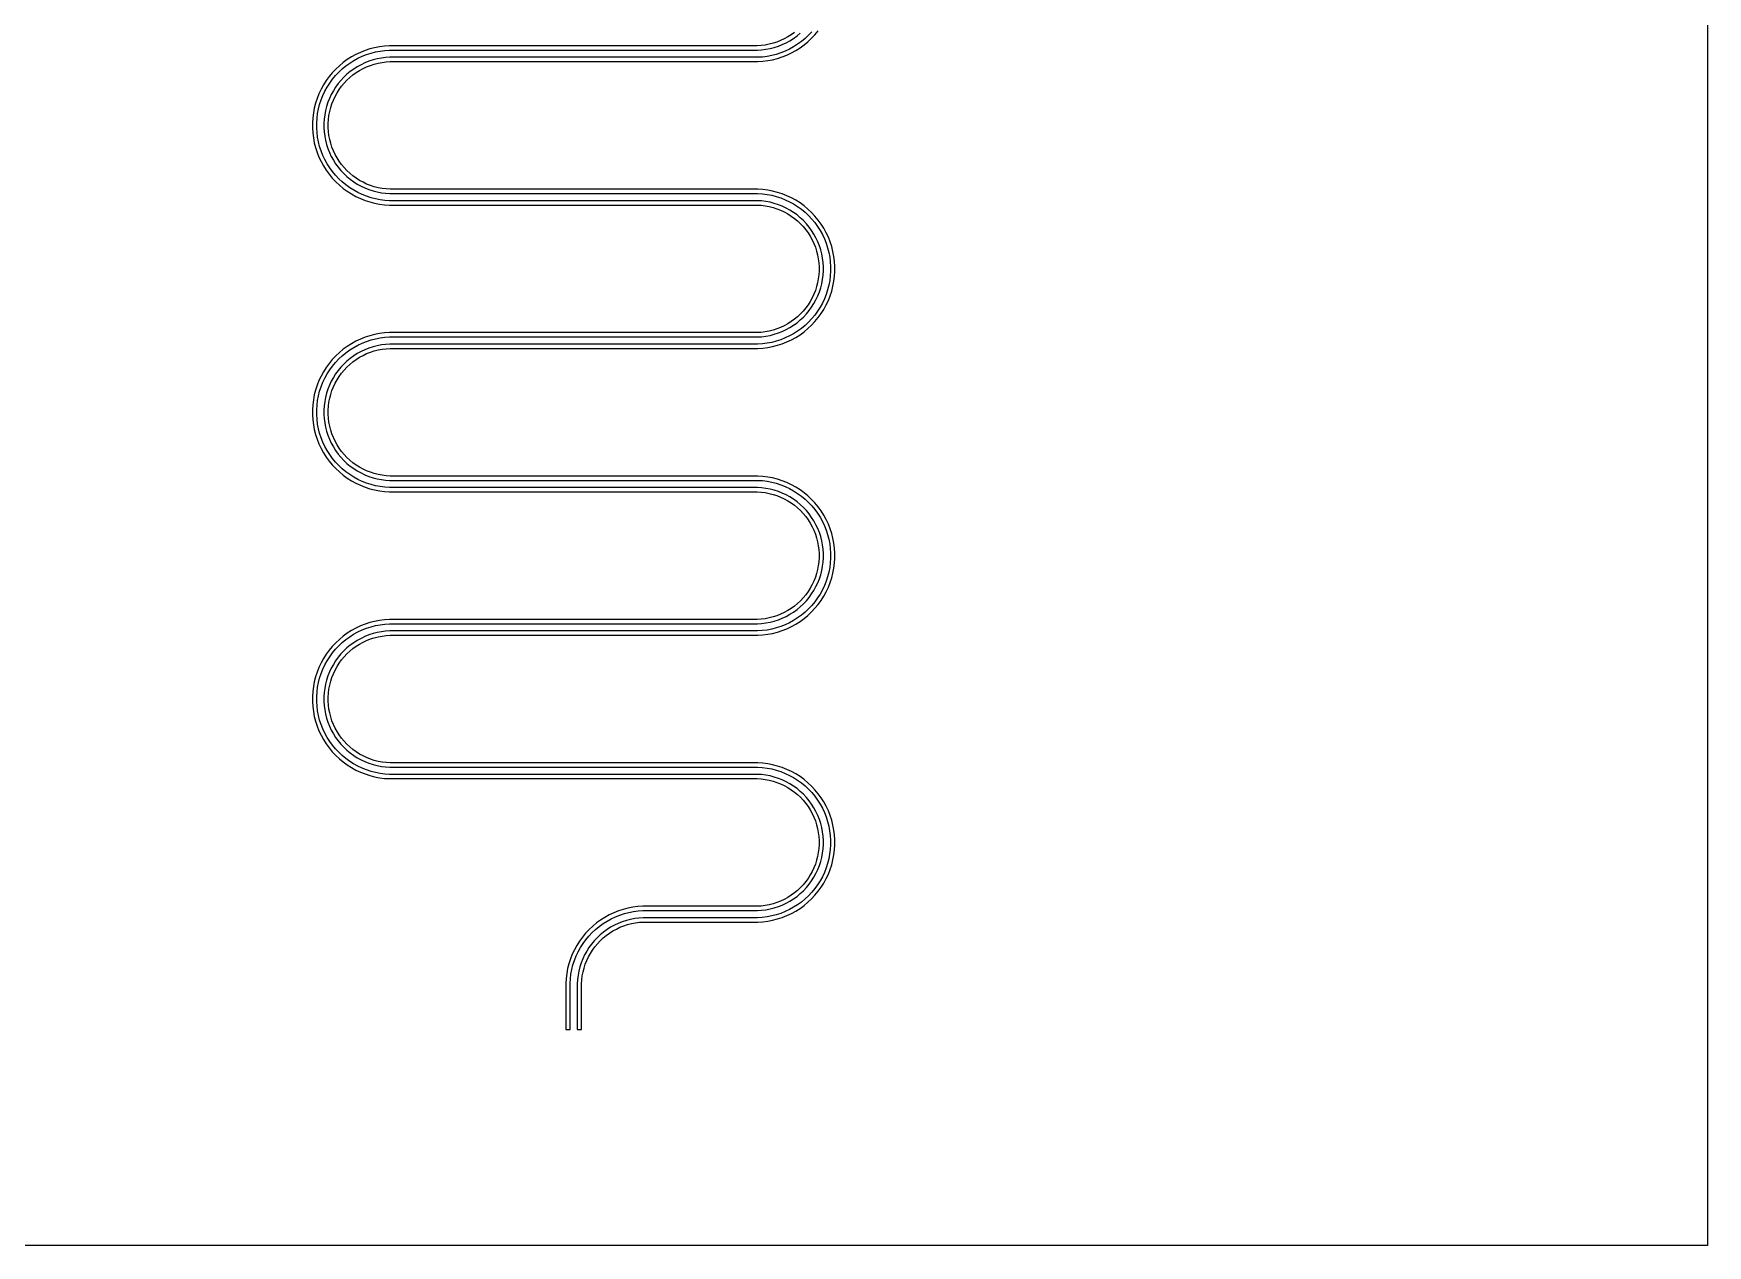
# Model space of a CAD drawing. Extents: x 318023 to 335423, y 364519 to 380844.
# Drawn here: x 325293 to 327627, y 373399 to 375089 of the extents above; entities that cross this region are included whole.
import ezdxf

# ---------------------------------------------------------------- set-up
doc = ezdxf.new("R2010")
doc.units = 0
doc.layers.add('L1D1', color=6, linetype='CONTINUOUS')

msp = doc.modelspace()

# ---------------------------------------------------------------- linework, layer by layer
at = {"layer": 'L1D1'}
for points in [[(322959.617, 376779.567), (327627.304, 376779.567), (327627.304, 373398.926), (322959.617, 373398.926)], [(326354.277, 375090.652), (326349.751, 375087.364), (326345.028, 375084.367), (326340.126, 375081.672), (326335.065, 375079.291), (326329.864, 375077.231), (326324.543, 375075.503), (326319.125, 375074.112), (326313.631, 375073.064), (326308.081, 375072.363), (326302.498, 375072.012), (326299.701, 375072.012), (325793.325, 375072.014), (325789.837, 375072.014), (325782.874, 375071.576), (325775.952, 375070.703), (325769.099, 375069.395), (325762.342, 375067.66), (325755.707, 375065.504), (325749.22, 375062.936), (325742.907, 375059.966), (325736.794, 375056.605), (325730.903, 375052.866), (325725.258, 375048.766), (325719.882, 375044.318), (325714.796, 375039.543), (325710.021, 375034.457), (325705.573, 375029.081), (325701.473, 375023.437), (325697.734, 375017.546), (325694.373, 375011.433), (325691.403, 375005.12), (325688.835, 374998.633), (325686.679, 374991.998), (325684.944, 374985.241), (325683.636, 374978.388), (325682.762, 374971.466), (325682.324, 374964.503), (325682.324, 374957.527), (325682.762, 374950.564), (325683.636, 374943.642), (325684.944, 374936.789), (325686.679, 374930.032), (325688.835, 374923.397), (325691.403, 374916.91), (325694.373, 374910.597), (325697.734, 374904.484), (325701.473, 374898.593), (325705.573, 374892.949), (325710.021, 374887.573), (325714.796, 374882.487), (325719.882, 374877.712), (325725.258, 374873.264), (325730.901, 374869.164), (325736.792, 374865.425), (325742.905, 374862.064), (325749.218, 374859.094), (325755.705, 374856.526), (325762.34, 374854.37), (325769.097, 374852.635), (325775.95, 374851.327), (325782.872, 374850.452), (325789.835, 374850.014), (325793.323, 374850.014), (326299.699, 374850.012), (326302.496, 374850.012), (326308.079, 374849.661), (326313.629, 374848.96), (326319.123, 374847.91), (326324.541, 374846.519), (326329.862, 374844.791), (326335.063, 374842.731), (326340.124, 374840.35), (326345.026, 374837.655), (326349.749, 374834.658), (326354.275, 374831.37), (326358.585, 374827.804), (326362.663, 374823.975), (326366.492, 374819.897), (326370.058, 374815.587), (326373.346, 374811.061), (326376.343, 374806.338), (326379.038, 374801.436), (326381.419, 374796.375), (326383.479, 374791.174), (326385.207, 374785.853), (326386.598, 374780.435), (326387.647, 374774.941), (326388.348, 374769.391), (326388.699, 374763.808), (326388.699, 374758.214), (326388.348, 374752.631), (326387.647, 374747.081), (326386.598, 374741.587), (326385.207, 374736.169), (326383.479, 374730.848), (326381.419, 374725.647), (326379.038, 374720.586), (326376.343, 374715.684), (326373.346, 374710.961), (326370.058, 374706.435), (326366.492, 374702.125), (326362.663, 374698.047), (326358.585, 374694.218), (326354.274, 374690.652), (326349.748, 374687.364), (326345.025, 374684.367), (326340.123, 374681.672), (326335.062, 374679.291), (326329.861, 374677.231), (326324.54, 374675.503), (326319.122, 374674.112), (326313.628, 374673.064), (326308.078, 374672.363), (326302.495, 374672.012), (326299.698, 374672.012), (325793.322, 374672.014), (325789.834, 374672.014), (325782.871, 374671.576), (325775.949, 374670.703), (325769.096, 374669.395), (325762.339, 374667.66), (325755.704, 374665.504), (325749.217, 374662.936), (325742.904, 374659.966), (325736.791, 374656.605), (325730.9, 374652.866), (325725.256, 374648.766), (325719.88, 374644.318), (325714.794, 374639.543), (325710.019, 374634.457), (325705.571, 374629.081), (325701.471, 374623.437), (325697.732, 374617.546), (325694.371, 374611.433), (325691.401, 374605.12), (325688.833, 374598.633), (325686.677, 374591.998), (325684.942, 374585.241), (325683.634, 374578.388), (325682.76, 374571.466), (325682.322, 374564.503), (325682.322, 374557.527), (325682.76, 374550.564), (325683.634, 374543.642), (325684.942, 374536.789), (325686.677, 374530.032), (325688.833, 374523.397), (325691.401, 374516.91), (325694.37, 374510.597), (325697.731, 374504.484), (325701.47, 374498.593), (325705.57, 374492.949), (325710.018, 374487.573), (325714.793, 374482.487), (325719.879, 374477.712), (325725.255, 374473.264), (325730.899, 374469.164), (325736.79, 374465.425), (325742.903, 374462.064), (325749.216, 374459.094), (325755.703, 374456.526), (325762.338, 374454.37), (325769.095, 374452.635), (325775.948, 374451.327), (325782.87, 374450.452), (325789.833, 374450.014), (325793.321, 374450.014), (326299.697, 374450.012), (326302.494, 374450.012), (326308.077, 374449.661), (326313.627, 374448.96), (326319.121, 374447.91), (326324.539, 374446.519), (326329.86, 374444.791), (326335.061, 374442.731), (326340.122, 374440.35), (326345.024, 374437.655), (326349.747, 374434.658), (326354.273, 374431.37), (326358.583, 374427.804), (326362.661, 374423.975), (326366.49, 374419.897), (326370.056, 374415.587), (326373.344, 374411.061), (326376.341, 374406.338), (326379.036, 374401.436), (326381.417, 374396.375), (326383.477, 374391.174), (326385.205, 374385.853), (326386.596, 374380.435), (326387.645, 374374.941), (326388.346, 374369.391), (326388.697, 374363.808), (326388.697, 374358.214), (326388.346, 374352.631), (326387.645, 374347.081), (326386.596, 374341.587), (326385.205, 374336.169), (326383.477, 374330.848), (326381.416, 374325.647), (326379.035, 374320.586), (326376.34, 374315.684), (326373.343, 374310.961), (326370.055, 374306.435), (326366.489, 374302.125), (326362.66, 374298.047), (326358.582, 374294.218), (326354.272, 374290.652), (326349.746, 374287.364), (326345.023, 374284.367), (326340.121, 374281.672), (326335.06, 374279.291), (326329.859, 374277.231), (326324.538, 374275.503), (326319.12, 374274.112), (326313.626, 374273.064), (326308.076, 374272.363), (326302.493, 374272.012), (326299.696, 374272.012), (325793.32, 374272.014), (325789.832, 374272.014), (325782.869, 374271.576), (325775.947, 374270.703), (325769.094, 374269.395), (325762.337, 374267.66), (325755.702, 374265.504), (325749.215, 374262.936), (325742.902, 374259.966), (325736.789, 374256.605), (325730.898, 374252.866), (325725.254, 374248.766), (325719.878, 374244.318), (325714.792, 374239.543), (325710.017, 374234.457), (325705.569, 374229.081), (325701.469, 374223.437), (325697.73, 374217.546), (325694.369, 374211.433), (325691.399, 374205.12), (325688.831, 374198.633), (325686.675, 374191.998), (325684.94, 374185.241), (325683.632, 374178.388), (325682.758, 374171.466), (325682.32, 374164.503), (325682.32, 374157.527), (325682.758, 374150.564), (325683.631, 374143.642), (325684.939, 374136.789), (325686.674, 374130.032), (325688.83, 374123.397), (325691.398, 374116.91), (325694.368, 374110.597), (325697.729, 374104.484), (325701.468, 374098.593), (325705.568, 374092.949), (325710.016, 374087.573), (325714.791, 374082.487), (325719.877, 374077.712), (325725.253, 374073.264), (325730.897, 374069.164), (325736.788, 374065.425), (325742.901, 374062.064), (325749.214, 374059.094), (325755.701, 374056.526), (325762.336, 374054.37), (325769.093, 374052.635), (325775.946, 374051.327), (325782.868, 374050.452), (325789.831, 374050.014), (325793.319, 374050.014), (326299.695, 374050.012), (326302.492, 374050.012), (326308.075, 374049.661), (326313.625, 374048.96), (326319.119, 374047.91), (326324.537, 374046.519), (326329.858, 374044.791), (326335.059, 374042.731), (326340.12, 374040.35), (326345.022, 374037.655), (326349.745, 374034.658), (326354.271, 374031.37), (326358.581, 374027.804), (326362.659, 374023.975), (326366.488, 374019.897), (326370.054, 374015.587), (326373.342, 374011.061), (326376.339, 374006.338), (326379.034, 374001.436), (326381.415, 373996.375), (326383.475, 373991.174), (326385.203, 373985.853), (326386.594, 373980.435), (326387.643, 373974.941), (326388.343, 373969.391), (326388.694, 373963.808), (326388.694, 373958.214), (326388.343, 373952.631), (326387.642, 373947.081), (326386.593, 373941.587), (326385.202, 373936.169), (326383.474, 373930.848), (326381.414, 373925.647), (326379.033, 373920.586), (326376.338, 373915.684), (326373.341, 373910.961), (326370.053, 373906.435), (326366.487, 373902.125), (326362.658, 373898.047), (326358.58, 373894.218), (326354.27, 373890.652), (326349.744, 373887.364), (326345.021, 373884.367), (326340.119, 373881.672), (326335.058, 373879.291), (326329.857, 373877.231), (326324.536, 373875.503), (326319.118, 373874.112), (326313.624, 373873.064), (326308.074, 373872.363), (326302.491, 373872.012), (326143.018, 373872.012), (326136.055, 373871.575), (326129.133, 373870.701), (326122.28, 373869.393), (326115.523, 373867.658), (326108.888, 373865.502), (326102.401, 373862.934), (326096.088, 373859.964), (326089.975, 373856.603), (326084.084, 373852.864), (326078.44, 373848.764), (326073.064, 373844.316), (326067.978, 373839.541), (326063.203, 373834.455), (326058.755, 373829.079), (326054.655, 373823.435), (326050.916, 373817.544), (326047.555, 373811.431), (326044.585, 373805.118), (326042.017, 373798.631), (326039.861, 373791.996), (326038.125, 373785.239), (326036.817, 373778.386), (326035.943, 373771.464), (326035.505, 373764.501), (326035.505, 373700.041), (326041.505, 373700.041), (326041.505, 373764.313), (326041.919, 373770.899), (326042.747, 373777.447), (326043.983, 373783.929), (326045.625, 373790.322), (326047.665, 373796.598), (326050.094, 373802.734), (326052.904, 373808.706), (326056.083, 373814.489), (326059.62, 373820.061), (326063.499, 373825.4), (326067.705, 373830.485), (326072.223, 373835.296), (326077.034, 373839.814), (326082.119, 373844.02), (326087.458, 373847.899), (326093.03, 373851.436), (326098.813, 373854.615), (326104.785, 373857.425), (326110.921, 373859.854), (326117.197, 373861.894), (326123.59, 373863.535), (326130.072, 373864.771), (326136.62, 373865.598), (326143.206, 373866.012), (326302.679, 373866.012), (326308.639, 373866.387), (326314.563, 373867.135), (326320.428, 373868.253), (326326.211, 373869.738), (326331.89, 373871.583), (326337.442, 373873.781), (326342.844, 373876.324), (326348.077, 373879.2), (326353.118, 373882.4), (326357.949, 373885.909), (326362.55, 373889.715), (326366.902, 373893.803), (326370.99, 373898.155), (326374.796, 373902.756), (326378.305, 373907.587), (326381.505, 373912.628), (326384.381, 373917.861), (326386.924, 373923.263), (326389.122, 373928.815), (326390.967, 373934.494), (326392.452, 373940.277), (326393.571, 373946.142), (326394.319, 373952.066), (326394.694, 373958.026), (326394.694, 373963.996), (326394.319, 373969.956), (326393.572, 373975.88), (326392.453, 373981.745), (326390.968, 373987.528), (326389.123, 373993.207), (326386.925, 373998.759), (326384.382, 374004.161), (326381.506, 374009.394), (326378.306, 374014.435), (326374.797, 374019.266), (326370.991, 374023.867), (326366.903, 374028.219), (326362.551, 374032.307), (326357.95, 374036.113), (326353.119, 374039.622), (326348.078, 374042.822), (326342.845, 374045.698), (326337.443, 374048.241), (326331.891, 374050.439), (326326.212, 374052.284), (326320.429, 374053.769), (326314.564, 374054.889), (326308.64, 374055.637), (326302.68, 374056.012), (326299.695, 374056.012), (325793.319, 374056.014), (325790.019, 374056.014), (325783.433, 374056.428), (325776.885, 374057.256), (325770.403, 374058.493), (325764.01, 374060.134), (325757.734, 374062.174), (325751.598, 374064.603), (325745.626, 374067.413), (325739.843, 374070.592), (325734.271, 374074.129), (325728.932, 374078.008), (325723.847, 374082.214), (325719.036, 374086.732), (325714.518, 374091.543), (325710.312, 374096.628), (325706.433, 374101.967), (325702.896, 374107.539), (325699.717, 374113.322), (325696.907, 374119.294), (325694.478, 374125.43), (325692.438, 374131.706), (325690.797, 374138.099), (325689.561, 374144.581), (325688.734, 374151.129), (325688.32, 374157.715), (325688.32, 374164.315), (325688.734, 374170.901), (325689.562, 374177.449), (325690.798, 374183.931), (325692.439, 374190.324), (325694.479, 374196.6), (325696.908, 374202.736), (325699.718, 374208.708), (325702.897, 374214.491), (325706.434, 374220.063), (325710.313, 374225.402), (325714.519, 374230.487), (325719.037, 374235.298), (325723.848, 374239.816), (325728.933, 374244.022), (325734.272, 374247.901), (325739.844, 374251.438), (325745.627, 374254.617), (325751.599, 374257.427), (325757.735, 374259.856), (325764.011, 374261.896), (325770.404, 374263.537), (325776.886, 374264.772), (325783.434, 374265.6), (325790.02, 374266.014), (325793.32, 374266.014), (326299.696, 374266.012), (326302.681, 374266.012), (326308.641, 374266.387), (326314.565, 374267.135), (326320.43, 374268.253), (326326.213, 374269.738), (326331.892, 374271.583), (326337.444, 374273.781), (326342.846, 374276.324), (326348.079, 374279.2), (326353.12, 374282.4), (326357.951, 374285.909), (326362.552, 374289.715), (326366.904, 374293.803), (326370.992, 374298.155), (326374.798, 374302.756), (326378.307, 374307.587), (326381.507, 374312.628), (326384.383, 374317.861), (326386.926, 374323.263), (326389.124, 374328.815), (326390.97, 374334.494), (326392.455, 374340.277), (326393.574, 374346.142), (326394.322, 374352.066), (326394.697, 374358.026), (326394.697, 374363.996), (326394.322, 374369.956), (326393.574, 374375.88), (326392.455, 374381.745), (326390.97, 374387.528), (326389.125, 374393.207), (326386.927, 374398.759), (326384.384, 374404.161), (326381.508, 374409.394), (326378.308, 374414.435), (326374.799, 374419.266), (326370.993, 374423.867), (326366.905, 374428.219), (326362.553, 374432.307), (326357.952, 374436.113), (326353.121, 374439.622), (326348.08, 374442.822), (326342.847, 374445.698), (326337.445, 374448.241), (326331.893, 374450.439), (326326.214, 374452.284), (326320.431, 374453.769), (326314.566, 374454.889), (326308.642, 374455.637), (326302.682, 374456.012), (326299.697, 374456.012), (325793.321, 374456.014), (325790.021, 374456.014), (325783.435, 374456.428), (325776.887, 374457.256), (325770.405, 374458.493), (325764.012, 374460.134), (325757.736, 374462.174), (325751.6, 374464.603), (325745.628, 374467.413), (325739.845, 374470.592), (325734.273, 374474.129), (325728.934, 374478.008), (325723.849, 374482.214), (325719.038, 374486.732), (325714.52, 374491.543), (325710.314, 374496.628), (325706.435, 374501.967), (325702.898, 374507.539), (325699.72, 374513.322), (325696.91, 374519.294), (325694.481, 374525.43), (325692.441, 374531.706), (325690.8, 374538.099), (325689.564, 374544.581), (325688.736, 374551.129), (325688.322, 374557.715), (325688.322, 374564.315), (325688.736, 374570.901), (325689.564, 374577.449), (325690.8, 374583.931), (325692.441, 374590.324), (325694.481, 374596.6), (325696.91, 374602.736), (325699.72, 374608.708), (325702.899, 374614.491), (325706.436, 374620.063), (325710.315, 374625.402), (325714.521, 374630.487), (325719.039, 374635.298), (325723.85, 374639.816), (325728.935, 374644.022), (325734.274, 374647.901), (325739.846, 374651.438), (325745.629, 374654.617), (325751.601, 374657.427), (325757.737, 374659.856), (325764.013, 374661.896), (325770.406, 374663.537), (325776.888, 374664.772), (325783.436, 374665.6), (325790.022, 374666.014), (325793.322, 374666.014), (326299.698, 374666.012), (326302.683, 374666.012), (326308.643, 374666.387), (326314.567, 374667.135), (326320.432, 374668.253), (326326.215, 374669.738), (326331.894, 374671.583), (326337.446, 374673.781), (326342.848, 374676.324), (326348.081, 374679.2), (326353.122, 374682.4), (326357.953, 374685.909), (326362.554, 374689.715), (326366.907, 374693.803), (326370.995, 374698.155), (326374.801, 374702.756), (326378.31, 374707.587), (326381.51, 374712.628), (326384.386, 374717.861), (326386.929, 374723.263), (326389.127, 374728.815), (326390.972, 374734.494), (326392.457, 374740.277), (326393.576, 374746.142), (326394.324, 374752.066), (326394.699, 374758.026), (326394.699, 374763.996), (326394.324, 374769.956), (326393.576, 374775.88), (326392.457, 374781.745), (326390.972, 374787.528), (326389.127, 374793.207), (326386.929, 374798.759), (326384.386, 374804.161), (326381.51, 374809.394), (326378.31, 374814.435), (326374.801, 374819.266), (326370.995, 374823.867), (326366.907, 374828.219), (326362.555, 374832.307), (326357.954, 374836.113), (326353.123, 374839.622), (326348.082, 374842.822), (326342.849, 374845.698), (326337.447, 374848.241), (326331.895, 374850.439), (326326.216, 374852.284), (326320.433, 374853.769), (326314.568, 374854.889), (326308.644, 374855.637), (326302.684, 374856.012), (326299.699, 374856.012), (325793.323, 374856.014), (325790.023, 374856.014), (325783.437, 374856.428), (325776.889, 374857.256), (325770.407, 374858.493), (325764.014, 374860.134), (325757.738, 374862.174), (325751.602, 374864.603), (325745.63, 374867.413), (325739.847, 374870.592), (325734.276, 374874.129), (325728.937, 374878.008), (325723.852, 374882.214), (325719.041, 374886.732), (325714.523, 374891.543), (325710.317, 374896.628), (325706.438, 374901.967), (325702.901, 374907.539), (325699.722, 374913.322), (325696.912, 374919.294), (325694.483, 374925.43), (325692.443, 374931.706), (325690.802, 374938.099), (325689.566, 374944.581), (325688.738, 374951.129), (325688.324, 374957.715), (325688.324, 374964.315), (325688.738, 374970.901), (325689.566, 374977.449), (325690.802, 374983.931), (325692.443, 374990.324), (325694.483, 374996.6), (325696.912, 375002.736), (325699.722, 375008.708), (325702.901, 375014.491), (325706.438, 375020.063), (325710.317, 375025.402), (325714.523, 375030.487), (325719.041, 375035.298), (325723.852, 375039.816), (325728.937, 375044.022), (325734.276, 375047.901), (325739.849, 375051.438), (325745.632, 375054.617), (325751.604, 375057.427), (325757.74, 375059.856), (325764.016, 375061.896), (325770.409, 375063.537), (325776.891, 375064.772), (325783.439, 375065.6), (325790.025, 375066.014), (325793.325, 375066.014), (326299.701, 375066.012), (326302.686, 375066.012), (326308.646, 375066.387), (326314.57, 375067.135), (326320.435, 375068.253), (326326.218, 375069.738), (326331.897, 375071.583), (326337.449, 375073.781), (326342.851, 375076.324), (326348.084, 375079.2), (326353.125, 375082.4), (326357.956, 375085.909), (326362.557, 375089.715)], [(326378.502, 375091.539), (326373.984, 375086.728), (326369.173, 375082.21), (326364.088, 375078.004), (326358.749, 375074.125), (326353.177, 375070.588), (326347.394, 375067.409), (326341.422, 375064.599), (326335.286, 375062.17), (326329.01, 375060.13), (326322.617, 375058.489), (326316.135, 375057.254), (326309.587, 375056.426), (326303.001, 375056.012), (326299.701, 375056.012), (325793.325, 375056.014), (325790.34, 375056.014), (325784.38, 375055.639), (325778.456, 375054.891), (325772.591, 375053.773), (325766.808, 375052.288), (325761.128, 375050.443), (325755.576, 375048.245), (325750.174, 375045.702), (325744.941, 375042.826), (325739.9, 375039.626), (325735.069, 375036.117), (325730.468, 375032.311), (325726.116, 375028.223), (325722.028, 375023.871), (325718.222, 375019.27), (325714.713, 375014.439), (325711.513, 375009.398), (325708.637, 375004.165), (325706.094, 374998.763), (325703.896, 374993.211), (325702.051, 374987.532), (325700.566, 374981.749), (325699.447, 374975.884), (325698.699, 374969.96), (325698.324, 374964), (325698.324, 374958.03), (325698.699, 374952.07), (325699.447, 374946.146), (325700.566, 374940.281), (325702.051, 374934.498), (325703.896, 374928.819), (325706.094, 374923.267), (325708.637, 374917.865), (325711.513, 374912.632), (325714.713, 374907.591), (325718.222, 374902.76), (325722.028, 374898.159), (325726.116, 374893.807), (325730.468, 374889.719), (325735.069, 374885.913), (325739.9, 374882.404), (325744.941, 374879.204), (325750.174, 374876.328), (325755.576, 374873.785), (325761.128, 374871.587), (325766.806, 374869.742), (325772.589, 374868.257), (325778.454, 374867.137), (325784.378, 374866.389), (325790.338, 374866.014), (325793.323, 374866.014), (326299.699, 374866.012), (326302.999, 374866.012), (326309.585, 374865.598), (326316.133, 374864.77), (326322.615, 374863.533), (326329.008, 374861.892), (326335.284, 374859.852), (326341.42, 374857.423), (326347.392, 374854.613), (326353.175, 374851.434), (326358.747, 374847.897), (326364.086, 374844.018), (326369.171, 374839.812), (326373.982, 374835.294), (326378.5, 374830.483), (326382.706, 374825.398), (326386.585, 374820.059), (326390.122, 374814.487), (326393.301, 374808.704), (326396.111, 374802.732), (326398.54, 374796.596), (326400.58, 374790.32), (326402.221, 374783.927), (326403.457, 374777.445), (326404.285, 374770.897), (326404.699, 374764.311), (326404.699, 374757.711), (326404.285, 374751.125), (326403.457, 374744.577), (326402.221, 374738.095), (326400.58, 374731.702), (326398.54, 374725.426), (326396.111, 374719.29), (326393.301, 374713.318), (326390.122, 374707.535), (326386.585, 374701.963), (326382.706, 374696.624), (326378.5, 374691.539), (326373.981, 374686.728), (326369.17, 374682.21), (326364.085, 374678.004), (326358.746, 374674.125), (326353.174, 374670.588), (326347.391, 374667.409), (326341.419, 374664.599), (326335.283, 374662.17), (326329.007, 374660.13), (326322.614, 374658.489), (326316.132, 374657.254), (326309.584, 374656.426), (326302.998, 374656.012), (326299.698, 374656.012), (325793.322, 374656.014), (325790.337, 374656.014), (325784.377, 374655.639), (325778.453, 374654.891), (325772.588, 374653.773), (325766.805, 374652.288), (325761.126, 374650.443), (325755.574, 374648.245), (325750.172, 374645.702), (325744.939, 374642.826), (325739.898, 374639.626), (325735.067, 374636.117), (325730.466, 374632.311), (325726.114, 374628.223), (325722.026, 374623.871), (325718.22, 374619.27), (325714.711, 374614.439), (325711.511, 374609.398), (325708.635, 374604.165), (325706.092, 374598.763), (325703.894, 374593.211), (325702.049, 374587.532), (325700.564, 374581.749), (325699.445, 374575.884), (325698.697, 374569.96), (325698.322, 374564), (325698.322, 374558.03), (325698.697, 374552.07), (325699.445, 374546.146), (325700.564, 374540.281), (325702.049, 374534.498), (325703.894, 374528.819), (325706.092, 374523.267), (325708.635, 374517.865), (325711.511, 374512.632), (325714.71, 374507.591), (325718.219, 374502.76), (325722.025, 374498.159), (325726.113, 374493.807), (325730.465, 374489.719), (325735.066, 374485.913), (325739.897, 374482.404), (325744.938, 374479.204), (325750.171, 374476.328), (325755.573, 374473.785), (325761.125, 374471.587), (325766.804, 374469.742), (325772.587, 374468.257), (325778.452, 374467.137), (325784.376, 374466.389), (325790.336, 374466.014), (325793.321, 374466.014), (326299.697, 374466.012), (326302.997, 374466.012), (326309.583, 374465.598), (326316.131, 374464.77), (326322.613, 374463.533), (326329.006, 374461.892), (326335.282, 374459.852), (326341.418, 374457.423), (326347.39, 374454.613), (326353.173, 374451.434), (326358.745, 374447.897), (326364.084, 374444.018), (326369.169, 374439.812), (326373.98, 374435.294), (326378.498, 374430.483), (326382.704, 374425.398), (326386.583, 374420.059), (326390.12, 374414.487), (326393.299, 374408.704), (326396.109, 374402.732), (326398.538, 374396.596), (326400.578, 374390.32), (326402.219, 374383.927), (326403.455, 374377.445), (326404.283, 374370.897), (326404.697, 374364.311), (326404.697, 374357.711), (326404.283, 374351.125), (326403.455, 374344.577), (326402.219, 374338.095), (326400.578, 374331.702), (326398.537, 374325.426), (326396.108, 374319.29), (326393.298, 374313.318), (326390.119, 374307.535), (326386.582, 374301.963), (326382.703, 374296.624), (326378.497, 374291.539), (326373.979, 374286.728), (326369.168, 374282.21), (326364.083, 374278.004), (326358.744, 374274.125), (326353.172, 374270.588), (326347.389, 374267.409), (326341.417, 374264.599), (326335.281, 374262.17), (326329.005, 374260.13), (326322.612, 374258.489), (326316.13, 374257.254), (326309.582, 374256.426), (326302.996, 374256.012), (326299.696, 374256.012), (325793.32, 374256.014), (325790.335, 374256.014), (325784.375, 374255.639), (325778.451, 374254.891), (325772.586, 374253.773), (325766.803, 374252.288), (325761.124, 374250.443), (325755.572, 374248.245), (325750.17, 374245.702), (325744.937, 374242.826), (325739.896, 374239.626), (325735.065, 374236.117), (325730.464, 374232.311), (325726.112, 374228.223), (325722.024, 374223.871), (325718.218, 374219.27), (325714.709, 374214.439), (325711.509, 374209.398), (325708.633, 374204.165), (325706.09, 374198.763), (325703.892, 374193.211), (325702.047, 374187.532), (325700.562, 374181.749), (325699.443, 374175.884), (325698.695, 374169.96), (325698.32, 374164), (325698.32, 374158.03), (325698.695, 374152.07), (325699.442, 374146.146), (325700.561, 374140.281), (325702.046, 374134.498), (325703.891, 374128.819), (325706.089, 374123.267), (325708.632, 374117.865), (325711.508, 374112.632), (325714.708, 374107.591), (325718.217, 374102.76), (325722.023, 374098.159), (325726.111, 374093.807), (325730.463, 374089.719), (325735.064, 374085.913), (325739.895, 374082.404), (325744.936, 374079.204), (325750.169, 374076.328), (325755.571, 374073.785), (325761.123, 374071.587), (325766.802, 374069.742), (325772.585, 374068.257), (325778.45, 374067.137), (325784.374, 374066.389), (325790.334, 374066.014), (325793.319, 374066.014), (326299.695, 374066.012), (326302.995, 374066.012), (326309.581, 374065.598), (326316.129, 374064.77), (326322.611, 374063.533), (326329.004, 374061.892), (326335.28, 374059.852), (326341.416, 374057.423), (326347.388, 374054.613), (326353.171, 374051.434), (326358.743, 374047.897), (326364.082, 374044.018), (326369.167, 374039.812), (326373.978, 374035.294), (326378.496, 374030.483), (326382.702, 374025.398), (326386.581, 374020.059), (326390.118, 374014.487), (326393.297, 374008.704), (326396.107, 374002.732), (326398.536, 373996.596), (326400.576, 373990.32), (326402.217, 373983.927), (326403.453, 373977.445), (326404.281, 373970.897), (326404.694, 373964.311), (326404.694, 373957.711), (326404.28, 373951.125), (326403.452, 373944.577), (326402.216, 373938.095), (326400.575, 373931.702), (326398.535, 373925.426), (326396.106, 373919.29), (326393.296, 373913.318), (326390.117, 373907.535), (326386.58, 373901.963), (326382.701, 373896.624), (326378.495, 373891.539), (326373.977, 373886.728), (326369.166, 373882.21), (326364.081, 373878.004), (326358.742, 373874.125), (326353.17, 373870.588), (326347.387, 373867.409), (326341.415, 373864.599), (326335.279, 373862.17), (326329.003, 373860.13), (326322.61, 373858.489), (326316.128, 373857.254), (326309.58, 373856.426), (326302.994, 373856.012), (326143.521, 373856.012), (326137.561, 373855.637), (326131.637, 373854.89), (326125.772, 373853.771), (326119.989, 373852.286), (326114.31, 373850.441), (326108.758, 373848.243), (326103.356, 373845.7), (326098.123, 373842.824), (326093.082, 373839.624), (326088.251, 373836.115), (326083.65, 373832.309), (326079.298, 373828.221), (326075.21, 373823.869), (326071.404, 373819.268), (326067.895, 373814.437), (326064.695, 373809.396), (326061.819, 373804.163), (326059.276, 373798.761), (326057.078, 373793.209), (326055.232, 373787.53), (326053.747, 373781.747), (326052.628, 373775.882), (326051.88, 373769.958), (326051.505, 373763.998), (326051.505, 373700.041), (326057.505, 373700.041), (326057.505, 373763.81), (326057.856, 373769.393), (326058.557, 373774.943), (326059.606, 373780.437), (326060.997, 373785.855), (326062.726, 373791.176), (326064.786, 373796.377), (326067.167, 373801.438), (326069.862, 373806.34), (326072.859, 373811.063), (326076.147, 373815.589), (326079.713, 373819.899), (326083.542, 373823.977), (326087.62, 373827.806), (326091.93, 373831.372), (326096.456, 373834.66), (326101.179, 373837.657), (326106.081, 373840.352), (326111.142, 373842.733), (326116.343, 373844.793), (326121.664, 373846.521), (326127.082, 373847.912), (326132.576, 373848.961), (326138.126, 373849.661), (326143.709, 373850.012), (326303.182, 373850.012), (326310.145, 373850.45), (326317.067, 373851.323), (326323.92, 373852.631), (326330.677, 373854.366), (326337.312, 373856.522), (326343.799, 373859.09), (326350.112, 373862.06), (326356.225, 373865.421), (326362.116, 373869.16), (326367.76, 373873.26), (326373.136, 373877.708), (326378.222, 373882.483), (326382.997, 373887.569), (326387.445, 373892.945), (326391.545, 373898.589), (326395.284, 373904.48), (326398.645, 373910.593), (326401.615, 373916.906), (326404.183, 373923.393), (326406.339, 373930.028), (326408.074, 373936.785), (326409.382, 373943.638), (326410.256, 373950.56), (326410.694, 373957.523), (326410.694, 373964.499), (326410.257, 373971.462), (326409.383, 373978.384), (326408.075, 373985.237), (326406.34, 373991.994), (326404.184, 373998.629), (326401.616, 374005.116), (326398.646, 374011.429), (326395.285, 374017.542), (326391.546, 374023.433), (326387.446, 374029.077), (326382.998, 374034.453), (326378.223, 374039.539), (326373.137, 374044.314), (326367.761, 374048.762), (326362.117, 374052.862), (326356.226, 374056.601), (326350.113, 374059.962), (326343.8, 374062.932), (326337.313, 374065.5), (326330.678, 374067.656), (326323.921, 374069.391), (326317.068, 374070.699), (326310.146, 374071.574), (326303.183, 374072.012), (326299.695, 374072.012), (325793.319, 374072.014), (325790.522, 374072.014), (325784.939, 374072.365), (325779.389, 374073.066), (325773.895, 374074.116), (325768.477, 374075.507), (325763.156, 374077.235), (325757.955, 374079.295), (325752.894, 374081.676), (325747.992, 374084.371), (325743.269, 374087.368), (325738.743, 374090.656), (325734.433, 374094.222), (325730.355, 374098.051), (325726.526, 374102.129), (325722.96, 374106.439), (325719.672, 374110.965), (325716.675, 374115.688), (325713.98, 374120.59), (325711.599, 374125.651), (325709.539, 374130.852), (325707.811, 374136.173), (325706.42, 374141.591), (325705.371, 374147.085), (325704.671, 374152.635), (325704.32, 374158.218), (325704.32, 374163.812), (325704.671, 374169.395), (325705.372, 374174.945), (325706.421, 374180.439), (325707.812, 374185.857), (325709.54, 374191.178), (325711.6, 374196.379), (325713.981, 374201.44), (325716.676, 374206.342), (325719.673, 374211.065), (325722.961, 374215.591), (325726.527, 374219.901), (325730.356, 374223.979), (325734.434, 374227.808), (325738.744, 374231.374), (325743.27, 374234.662), (325747.993, 374237.659), (325752.895, 374240.354), (325757.956, 374242.735), (325763.157, 374244.795), (325768.478, 374246.523), (325773.896, 374247.914), (325779.39, 374248.962), (325784.94, 374249.663), (325790.523, 374250.014), (325793.32, 374250.014), (326299.696, 374250.012), (326303.184, 374250.012), (326310.147, 374250.45), (326317.069, 374251.323), (326323.922, 374252.631), (326330.679, 374254.366), (326337.314, 374256.522), (326343.801, 374259.09), (326350.114, 374262.06), (326356.227, 374265.421), (326362.118, 374269.16), (326367.762, 374273.26), (326373.138, 374277.708), (326378.224, 374282.483), (326382.999, 374287.569), (326387.447, 374292.945), (326391.547, 374298.589), (326395.286, 374304.48), (326398.647, 374310.593), (326401.617, 374316.906), (326404.185, 374323.393), (326406.341, 374330.028), (326408.077, 374336.785), (326409.385, 374343.638), (326410.259, 374350.56), (326410.697, 374357.523), (326410.697, 374364.499), (326410.259, 374371.462), (326409.385, 374378.384), (326408.077, 374385.237), (326406.342, 374391.994), (326404.186, 374398.629), (326401.618, 374405.116), (326398.648, 374411.429), (326395.287, 374417.542), (326391.548, 374423.433), (326387.448, 374429.077), (326383, 374434.453), (326378.225, 374439.539), (326373.139, 374444.314), (326367.763, 374448.762), (326362.119, 374452.862), (326356.228, 374456.601), (326350.115, 374459.962), (326343.802, 374462.932), (326337.315, 374465.5), (326330.68, 374467.656), (326323.923, 374469.391), (326317.07, 374470.699), (326310.148, 374471.574), (326303.185, 374472.012), (326299.697, 374472.012), (325793.321, 374472.014), (325790.524, 374472.014), (325784.941, 374472.365), (325779.391, 374473.066), (325773.897, 374474.116), (325768.479, 374475.507), (325763.158, 374477.235), (325757.957, 374479.295), (325752.896, 374481.676), (325747.994, 374484.371), (325743.271, 374487.368), (325738.745, 374490.656), (325734.435, 374494.222), (325730.357, 374498.051), (325726.528, 374502.129), (325722.962, 374506.439), (325719.675, 374510.965), (325716.678, 374515.688), (325713.983, 374520.59), (325711.602, 374525.651), (325709.542, 374530.852), (325707.814, 374536.173), (325706.423, 374541.591), (325705.374, 374547.085), (325704.673, 374552.635), (325704.322, 374558.218), (325704.322, 374563.812), (325704.673, 374569.395), (325705.374, 374574.945), (325706.423, 374580.439), (325707.814, 374585.857), (325709.542, 374591.178), (325711.602, 374596.379), (325713.983, 374601.44), (325716.678, 374606.342), (325719.675, 374611.065), (325722.963, 374615.591), (325726.529, 374619.901), (325730.358, 374623.979), (325734.436, 374627.808), (325738.746, 374631.374), (325743.272, 374634.662), (325747.995, 374637.659), (325752.897, 374640.354), (325757.958, 374642.735), (325763.159, 374644.795), (325768.48, 374646.523), (325773.898, 374647.914), (325779.392, 374648.962), (325784.942, 374649.663), (325790.525, 374650.014), (325793.322, 374650.014), (326299.698, 374650.012), (326303.186, 374650.012), (326310.149, 374650.45), (326317.071, 374651.323), (326323.924, 374652.631), (326330.681, 374654.366), (326337.316, 374656.522), (326343.803, 374659.09), (326350.116, 374662.06), (326356.229, 374665.421), (326362.12, 374669.16), (326367.764, 374673.26), (326373.14, 374677.708), (326378.226, 374682.483), (326383.001, 374687.569), (326387.45, 374692.945), (326391.55, 374698.589), (326395.289, 374704.48), (326398.65, 374710.593), (326401.62, 374716.906), (326404.188, 374723.393), (326406.344, 374730.028), (326408.079, 374736.785), (326409.387, 374743.638), (326410.261, 374750.56), (326410.699, 374757.523), (326410.699, 374764.499), (326410.261, 374771.462), (326409.387, 374778.384), (326408.079, 374785.237), (326406.344, 374791.994), (326404.188, 374798.629), (326401.62, 374805.116), (326398.65, 374811.429), (326395.289, 374817.542), (326391.55, 374823.433), (326387.45, 374829.077), (326383.002, 374834.453), (326378.227, 374839.539), (326373.141, 374844.314), (326367.765, 374848.762), (326362.121, 374852.862), (326356.23, 374856.601), (326350.117, 374859.962), (326343.804, 374862.932), (326337.317, 374865.5), (326330.682, 374867.656), (326323.925, 374869.391), (326317.072, 374870.699), (326310.151, 374871.574), (326303.188, 374872.012), (326299.7, 374872.012), (325793.324, 374872.014), (325790.527, 374872.014), (325784.944, 374872.365), (325779.394, 374873.066), (325773.9, 374874.116), (325768.482, 374875.507), (325763.161, 374877.235), (325757.96, 374879.295), (325752.899, 374881.676), (325747.997, 374884.371), (325743.274, 374887.368), (325738.748, 374890.656), (325734.438, 374894.222), (325730.36, 374898.051), (325726.531, 374902.129), (325722.965, 374906.439), (325719.677, 374910.965), (325716.68, 374915.688), (325713.985, 374920.59), (325711.604, 374925.651), (325709.544, 374930.852), (325707.816, 374936.173), (325706.425, 374941.591), (325705.376, 374947.085), (325704.675, 374952.635), (325704.324, 374958.218), (325704.324, 374963.812), (325704.675, 374969.395), (325705.376, 374974.945), (325706.425, 374980.439), (325707.816, 374985.857), (325709.544, 374991.178), (325711.604, 374996.379), (325713.985, 375001.44), (325716.68, 375006.342), (325719.677, 375011.065), (325722.965, 375015.591), (325726.531, 375019.901), (325730.36, 375023.979), (325734.438, 375027.808), (325738.748, 375031.374), (325743.274, 375034.662), (325747.997, 375037.659), (325752.899, 375040.354), (325757.96, 375042.735), (325763.161, 375044.795), (325768.482, 375046.523), (325773.9, 375047.914), (325779.394, 375048.962), (325784.944, 375049.663), (325790.527, 375050.014), (325793.324, 375050.014), (326299.7, 375050.012), (326303.188, 375050.012), (326310.151, 375050.45), (326317.074, 375051.323), (326323.927, 375052.631), (326330.684, 375054.366), (326337.319, 375056.522), (326343.806, 375059.09), (326350.119, 375062.06), (326356.232, 375065.421), (326362.123, 375069.16), (326367.767, 375073.26), (326373.143, 375077.708), (326378.229, 375082.483), (326383.004, 375087.569), (326387.452, 375092.945)]]:
    msp.add_lwpolyline(points, dxfattribs=at)

doc.saveas('drawing.dxf')
